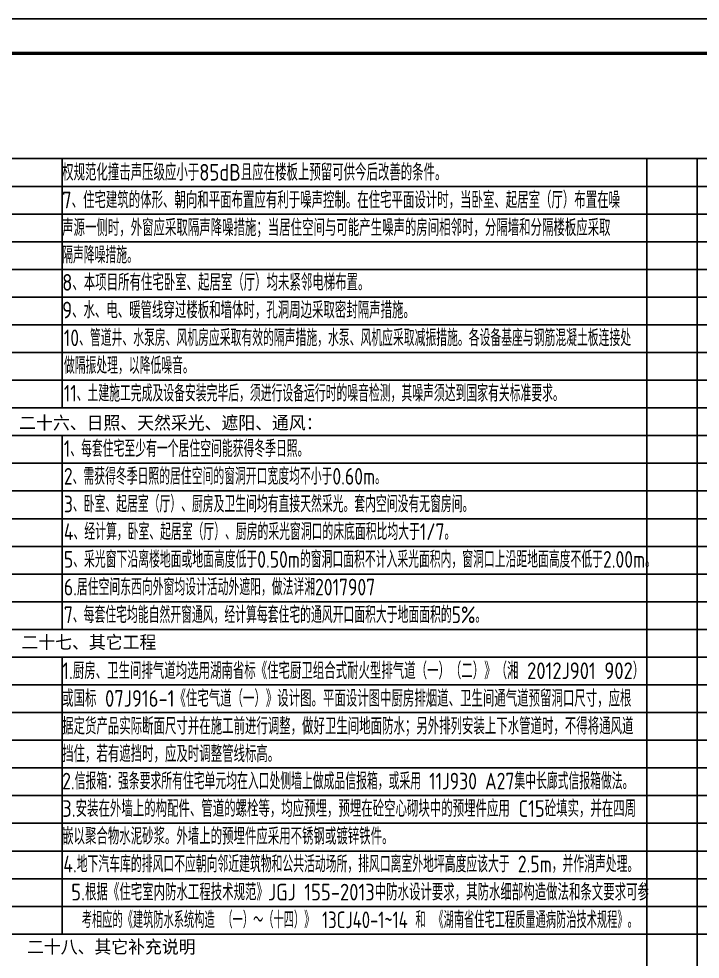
# Model space of a CAD drawing. Extents: x -737978 to 768813, y -372247 to 1140308.
# Drawn here: x -481719 to -462046, y -11667 to 15497 of the extents above; entities that cross this region are included whole.
import ezdxf

# ---------------------------------------------------------------- set-up
doc = ezdxf.new("R2010")
doc.units = 0
doc.header["$LTSCALE"] = 1000
doc.header["$MEASUREMENT"] = 0
for name, color, linetype in [('A-ANNO-TABS', 7, 'CONTINUOUS'), ('A-ANNO-TEXT', 7, 'CONTINUOUS'), ('PUB_TITLE', 4, 'CONTINUOUS')]:
    doc.layers.add(name, color=color, linetype=linetype)
doc.styles.add('A-单线字', font='GBENOR', dxfattribs={"bigfont": 'GBCBIG'})
doc.styles.add('A-黑体', font='simhei_0.ttf', dxfattribs={"width": 0.85})

msp = doc.modelspace()

# ---------------------------------------------------------------- linework, layer by layer
at = {"layer": 'A-ANNO-TABS', "color": 8}
for p, q in [((-480467.4, 11458), (-480467.4, 4258)), ((-463582.6, 11458), (-463582.6, -41342)), ((-462132.6, 11458), (-462132.6, -41342)), ((-462132.6, 11458), (-462132.6, -41342)), ((-480467.4, 3458), (-480467.4, -2142)), ((-480467.4, -2942), (-480467.4, -9342)), ((-480467.4, -2942), (-480467.4, -10942))]:
    msp.add_line(p, q, dxfattribs=at)
for points in [[(-518157.6, 11458), (-446158.7, 11458)], [(-518157.6, 10658), (-446158.7, 10658)], [(-518157.6, 9858), (-446158.7, 9858)], [(-518157.6, 9058), (-446158.7, 9058)], [(-518157.6, 8258), (-446158.7, 8258)], [(-518157.6, 7458), (-446158.7, 7458)], [(-518157.6, 6658), (-446158.7, 6658)], [(-518157.6, 5858), (-446158.7, 5858)], [(-518157.6, 5058), (-446158.7, 5058)], [(-518157.6, 4258), (-446158.7, 4258)], [(-518157.6, 3458), (-446158.7, 3458)], [(-518157.6, 2658), (-446158.7, 2658)], [(-518157.6, 1858), (-446158.7, 1858)], [(-518157.6, 1058), (-446158.7, 1058)], [(-518157.6, 258), (-446158.7, 258)], [(-518157.6, -542), (-446158.7, -542)], [(-518157.6, -1342), (-446158.7, -1342)], [(-518157.6, -2142), (-446158.7, -2142)], [(-518157.6, -2942), (-446158.7, -2942)], [(-518157.6, -3742), (-446158.7, -3742)], [(-518157.6, -4542), (-446158.7, -4542)], [(-518157.6, -5342), (-446158.7, -5342)], [(-518157.6, -6142), (-446158.7, -6142)], [(-518157.6, -6942), (-446158.7, -6942)], [(-518157.6, -7742), (-446158.7, -7742)], [(-518157.6, -8542), (-446158.7, -8542)], [(-518157.6, -9342), (-446158.7, -9342)], [(-518157.6, -10142), (-446158.7, -10142)], [(-518157.6, -10942), (-446158.7, -10942)]]:
    msp.add_lwpolyline(points, dxfattribs=at)
at = {"layer": 'PUB_TITLE'}
msp.add_lwpolyline([(-520657.6, -43902.5), (-436557.6, -43902.5), (-436557.6, 15497.5), (-520657.6, 15497.5)], close=True, dxfattribs=at)
at = {"layer": 'PUB_TITLE', "const_width": 100}
msp.add_lwpolyline([(-518157.6, -42902.5), (-437557.6, -42902.5), (-437557.6, 14497.5), (-518157.6, 14497.5)], close=True, dxfattribs=at)
msp.add_lwpolyline([(-518157.6, -42902.5), (-437557.6, -42902.5), (-437557.6, 14497.5), (-518157.6, 14497.5)], close=True, dxfattribs=at)
msp.add_lwpolyline([(-518157.6, -42902.5), (-437557.6, -42902.5), (-437557.6, 14497.5), (-518157.6, 14497.5)], close=True, dxfattribs=at)

# ---------------------------------------------------------------- texts
at = {"layer": 'A-ANNO-TEXT'}
for s, height, style, width, p in [('权规范化撞击声压级应小于85dB且应在楼板上预留可供今后改善的条件。', 482.27, 'A-单线字', 0.95, (-480467.4, 10823)), ('7、住宅建筑的体形、朝向和平面布置应有利于噪声控制。在住宅平面设计时，当卧室、起居室（厅）布置在噪', 482.27, 'A-单线字', 0.95, (-480467.4, 10023)), ('声源一侧时，外窗应采取隔声降噪措施；当居住空间与可能产生噪声的房间相邻时，分隔墙和分隔楼板应采取', 482.27, 'A-单线字', 0.95, (-480467.4, 9223)), ('隔声降噪措施。', 482.27, 'A-单线字', 0.9, (-480467.4, 8435.6)), ('8、本项目所有住宅卧室、起居室（厅）均未紧邻电梯布置。     ', 482.27, 'A-单线字', 0.95, (-480467.4, 7642.7)), ('9、水、电、暖管线穿过楼板和墙体时，孔洞周边采取密封隔声措施。', 482.27, 'A-单线字', 0.95, (-480467.4, 6842.7)), ('10、管道井、水泵房、风机房应采取有效的隔声措施，水泵、风机应采取减振措施。各设备基座与钢筋混凝土板连接处', 482.27, 'A-单线字', 0.9, (-480417.1, 6040.4)), ('做隔振处理，以降低噪音。', 482.27, 'A-单线字', 0.9, (-480417.1, 5240.4)), ('11、土建施工完成及设备安装完毕后，须进行设备运行时的噪音检测，其噪声须达到国家有关标准要求。', 482.27, 'A-单线字', 0.9, (-480417.1, 4440.4)), ('二十六、日照、天然采光、遮阳、通风：', 375.527, 'A-黑体', 0.95, (-481707.4, 3640.4)), ('1、每套住宅至少有一个居住空间能获得冬季日照。', 482.27, 'A-单线字', 0.9, (-480417.1, 2840.4)), ('2、需获得冬季日照的居住空间的窗洞开口宽度均不小于0.60m。', 482.27, 'A-单线字', 0.9, (-480417.1, 2040.4)), ('3、卧室、起居室（厅）、厨房及卫生间均有直接天然采光。套内空间没有无窗房间。', 482.27, 'A-单线字', 0.9, (-480417.1, 1240.4)), ('4、经计算，卧室、起居室（厅）、厨房的采光窗洞口的床底面积比均大于1/7。', 482.27, 'A-单线字', 0.9, (-480417.1, 440.4)), ('5、采光窗下沿离楼地面或地面高度低于0.50m的窗洞口面积不计入采光面积内，窗洞口上沿距地面高度不低于2.00m。', 482.27, 'A-单线字', 0.9, (-480417.1, -359.6)), ('6.居住空间东西向外窗均设计活动外遮阳，做法详湘2017907', 482.27, 'A-单线字', 0.9, (-480417.1, -1159.6)), ('7、每套住宅均能自然开窗通风，经计算每套住宅的通风开口面积大于地面面积的5%%%。', 482.27, 'A-单线字', 0.9, (-480417.1, -1959.6)), ('二十七、其它工程', 375.53, 'A-黑体', 0.95, (-481641.1, -2698.6)), ('1.厨房、卫生间排气道均选用湖南省标《住宅厨卫组合式耐火型排气道（一）（二）》（湘 2012J901 902）', 482.27, 'A-单线字', 0.95, (-480467.4, -3577)), ('或国标 07J916-1《住宅气道（一）》设计图。平面设计图中厨房排烟道、卫生间通气道预留洞口尺寸，应根', 482.27, 'A-单线字', 0.95, (-480467.4, -4377)), ('据定货产品实际断面尺寸并在施工前进行调整，做好卫生间地面防水；另外排列安装上下水管道时，不得将通风道', 482.27, 'A-单线字', 0.95, (-480467.4, -5177)), ('挡住，若有遮挡时，应及时调整管线标高。', 482.27, 'A-单线字', 0.95, (-480467.4, -5977)), ('2.信报箱：强条要求所有住宅单元均在入口处侧墙上做成品信报箱，或采用 11J930 A27集中长廊式信报箱做法。', 482.27, 'A-单线字', 0.9, (-480467.4, -6764.4)), ('3.安装在外墙上的构配件、管道的螺栓等，均应预埋，预埋在砼空心砌块中的预埋件应用 C15砼填实，并在四周', 482.27, 'A-单线字', 0.95, (-480467.4, -7557.3)), ('嵌以聚合物水泥砂浆。外墙上的预埋件应采用不锈钢或镀锌铁件。', 482.27, 'A-单线字', 0.95, (-480467.4, -8357.3)), (' 4.地下汽车库的排风口不应朝向邻近建筑物和公共活动场所，排风口离室外地坪高度应该大于 2.5m，并作消声处理。', 482.27, 'A-单线字', 0.9, (-480668.3, -9159.6)), ('  5.根据《住宅室内防水工程技术规范》JGJ 155-2013中防水设计要求，其防水细部构造做法和条文要求可参', 482.27, 'A-单线字', 0.95, (-480702, -9971)), ('考相应的《建筑防水系统构造 （一）～（十四）》 13CJ40-1~14 和 《湖南省住宅工程质量通病防治技术规程》。', 482.27, 'A-单线字', 0.85, (-479900.1, -10771)), ('二十八、其它补充说明', 375.53, 'A-黑体', 0.95, (-481481.3, -11498.6))]:
    msp.add_text(s, height=height, rotation=359.99977, dxfattribs=dict(at, style=style, width=width)).set_placement(p)

doc.saveas('drawing.dxf')
